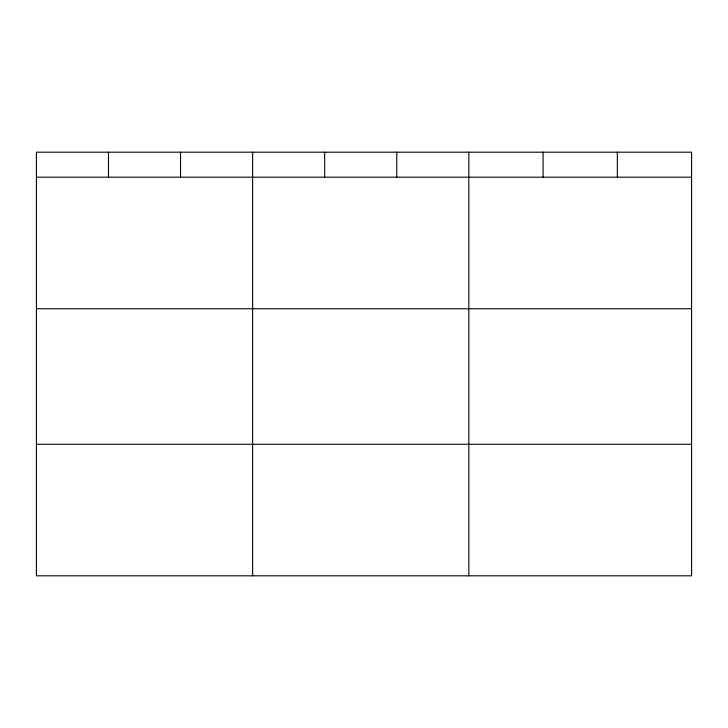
<?xml version="1.0" encoding="UTF-8"?>
<svg xmlns="http://www.w3.org/2000/svg" width="728" height="728" viewBox="0 0 728 728"><rect width="100%" height="100%" fill="white"/><g stroke="black" fill="none" stroke-linecap="round" stroke-linejoin="round"><path stroke-width="1.09" d="M691.6 308.736L691.6 152.188L36.4 152.188L36.4 575.812L691.6 575.812L691.6 308.736L36.4 308.736M36.4 177.186L691.6 177.186M36.4 444.271L691.6 444.271M617.344 152.188L617.344 177.186M543.088 152.188L543.088 177.186M468.832 152.188L468.832 575.812M396.76 152.188L396.76 177.186M324.688 152.188L324.688 177.186M252.616 152.188L252.616 575.812M180.544 152.188L180.544 177.186M108.472 152.188L108.472 177.186"/></g></svg>
